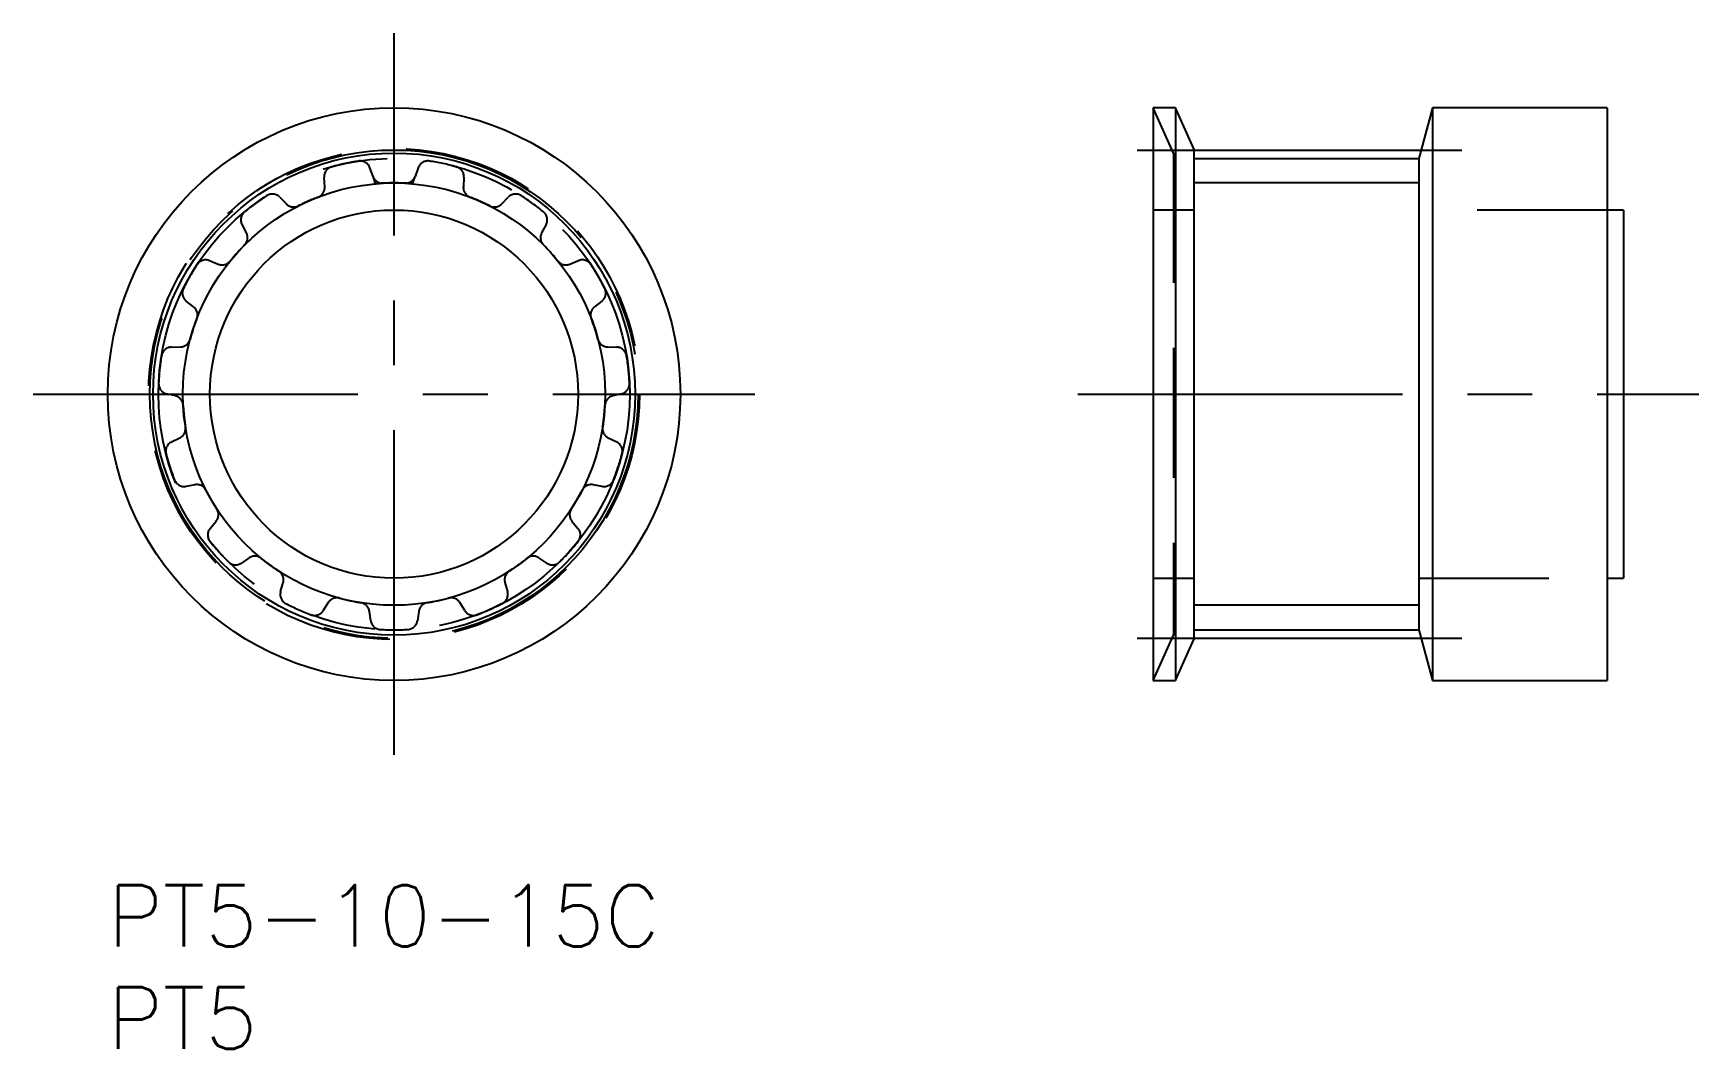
# Model space of a CAD drawing. Extents: x -3.6 to 77.8, y -8 to 41.6.
import ezdxf

# ---------------------------------------------------------------- set-up
doc = ezdxf.new("R2010")
doc.units = 0
doc.header["$LTSCALE"] = 0.5
for name, pattern in [('CENTER', [50.8, 31.75, -6.35, 6.35, -6.35]), ('DASHED', [19.05, 12.7, -6.35]), ('PHANTOM', [63.5, 31.75, -6.35, 6.35, -6.35, 6.35, -6.35])]:
    doc.linetypes.add(name, pattern=pattern)
for name, color, linetype in [('MSM_CENTER', 1, 'CENTER'), ('MSM_CONTINUOUS', 7, 'CONTINUOUS'), ('MSM_DASHED', 4, 'DASHED'), ('MSM_IMAGINARY', 6, 'PHANTOM'), ('MSM_NARROW', 5, 'CONTINUOUS'), ('MSM_PART_NUMBER', 7, 'CONTINUOUS')]:
    doc.layers.add(name, color=color, linetype=linetype)
doc.styles.get("Standard").update_dxf_attribs({"font": 'txt.shx', "height": 3, "bigfont": 'bigfont.shx'})

msp = doc.modelspace()

# ---------------------------------------------------------------- linework, layer by layer
at = {"layer": 'MSM_CENTER'}
for p, q in [((14, 6.36), (14, 41.64)), ((50.339, 35.935), (67.003, 35.935)), ((-3.64, 24), (31.64, 24)), ((47.436, 24), (77.796, 24)), ((50.339, 12.065), (67.003, 12.065))]:
    msp.add_line(p, q, dxfattribs=at)
msp.add_circle((14, 24), 11.935, dxfattribs=at)
at = {"layer": 'MSM_CONTINUOUS'}
for p, q in [((52.213, 38), (51.116, 38)), ((51.116, 38), (51.116, 10)), ((53.116, 36), (52.213, 38)), ((52.213, 38), (52.213, 10)), ((64.779, 38), (64.116, 35.525)), ((73.316, 38), (64.779, 38)), ((64.779, 38), (64.779, 10)), ((73.316, 38), (73.316, 10)), ((53.116, 36), (53.116, 12)), ((53.116, 35.525), (64.116, 35.525)), ((64.116, 35.525), (64.116, 12.475)), ((74.116, 33), (73.316, 33)), ((74.116, 33), (74.116, 15)), ((73.316, 15), (74.116, 15)), ((53.116, 12.475), (64.116, 12.475)), ((64.116, 12.475), (64.779, 10)), ((52.213, 10), (53.116, 12)), ((51.116, 10), (52.213, 10)), ((64.779, 10), (73.316, 10))]:
    msp.add_line(p, q, dxfattribs=at)
for radius in [14, 11.785, 9]:
    msp.add_circle((14, 24), radius, dxfattribs=at)
at = {"layer": 'MSM_DASHED'}
for p, q in [((52.116, 35.785), (51.116, 38)), ((12.971, 34.64), (12.814, 35.071)), ((15.186, 35.071), (15.029, 34.64)), ((52.116, 35.785), (52.116, 12.215)), ((10.612, 34.138), (10.58, 34.596)), ((17.42, 34.596), (17.388, 34.138)), ((8.414, 33.632), (8.733, 33.301)), ((19.267, 33.301), (19.586, 33.632)), ((53.116, 33), (51.116, 33)), ((73.316, 33), (64.116, 33)), ((6.782, 31.884), (6.566, 32.289)), ((21.434, 32.289), (21.218, 31.884)), ((4.979, 30.527), (5.405, 30.355)), ((22.595, 30.355), (23.021, 30.527)), ((4.199, 28.266), (3.837, 28.549)), ((24.163, 28.549), (23.801, 28.266)), ((3.104, 26.293), (3.563, 26.309)), ((24.437, 26.309), (24.896, 26.293)), ((3.311, 23.911), (2.866, 24.022)), ((25.134, 24.022), (24.689, 23.911)), ((3.114, 21.663), (3.526, 21.865)), ((24.474, 21.865), (24.886, 21.663)), ((4.271, 19.571), (3.819, 19.491)), ((24.181, 19.491), (23.729, 19.571)), ((5.005, 17.438), (5.3, 17.789)), ((22.7, 17.789), (22.995, 17.438)), ((6.914, 15.997), (6.533, 15.74)), ((21.467, 15.74), (21.086, 15.997)), ((8.452, 14.346), (8.579, 14.788)), ((19.421, 14.788), (19.548, 14.346)), ((51.116, 15), (53.116, 15)), ((64.116, 15), (73.316, 15)), ((10.782, 13.807), (10.538, 13.417)), ((12.858, 12.924), (12.794, 13.379)), ((15.206, 13.379), (15.142, 12.924)), ((17.462, 13.417), (17.218, 13.807)), ((51.116, 10), (52.116, 12.215))]:
    msp.add_line(p, q, dxfattribs=at)
msp.add_circle((14, 24), 12, dxfattribs=at)
for centre, radius, start, end in [((11.079, 34.631), 0.5, 105.363, 184), ((14, 24), 11.525, 98.637, 105.363), ((12.344, 34.9), 0.5, 20, 98.637), ((15.656, 34.9), 0.5, 81.363, 160), ((14, 24), 11.525, 74.637, 81.363), ((16.921, 34.631), 0.5, 356, 74.637), ((13.441, 34.811), 0.5, 200, 272.95976), ((14, 24), 10.325, 87.04024, 92.95976), ((14.559, 34.811), 0.5, 267.04024, 340), ((14, 24), 11.525, 122.637, 129.363), ((8.054, 33.284), 0.5, 44, 122.637), ((14, 24), 10.325, 111.04024, 116.95976), ((10.114, 34.103), 0.5, 291.04024, 4), ((17.886, 34.103), 0.5, 176, 248.95976), ((14, 24), 10.325, 63.04024, 68.95976), ((19.946, 33.284), 0.5, 57.363, 136), ((14, 24), 11.525, 50.637, 57.363), ((7.008, 32.524), 0.5, 129.363, 208), ((9.092, 33.649), 0.5, 224, 296.95976), ((18.908, 33.649), 0.5, 243.04024, 316), ((20.992, 32.524), 0.5, 332, 50.637), ((6.34, 31.649), 0.5, 315.04024, 28), ((21.66, 31.649), 0.5, 152, 224.95976), ((14, 24), 10.325, 135.04024, 140.95976), ((14, 24), 10.325, 39.04024, 44.95976), ((14, 24), 11.525, 146.637, 153.363), ((4.792, 30.063), 0.5, 68, 146.637), ((5.592, 30.818), 0.5, 248, 320.95976), ((22.408, 30.818), 0.5, 219.04024, 292), ((23.208, 30.063), 0.5, 33.363, 112), ((14, 24), 11.525, 26.637, 33.363), ((4.145, 28.943), 0.5, 153.363, 232), ((23.855, 28.943), 0.5, 308, 26.637), ((14, 24), 10.325, 159.04024, 164.95976), ((3.891, 27.872), 0.5, 339.04024, 52), ((24.109, 27.872), 0.5, 128, 200.95976), ((14, 24), 10.325, 15.04024, 20.95976), ((3.122, 25.794), 0.5, 92, 170.637), ((3.546, 26.809), 0.5, 272, 344.95976), ((24.454, 26.809), 0.5, 195.04024, 268), ((24.878, 25.794), 0.5, 9.363, 88), ((14, 24), 11.525, 170.637, 177.363), ((14, 24), 11.525, 2.637, 9.363), ((2.987, 24.507), 0.5, 177.363, 256), ((25.013, 24.507), 0.5, 284, 2.637), ((3.19, 23.426), 0.5, 3.04024, 76), ((24.81, 23.426), 0.5, 104, 176.95976), ((14, 24), 10.325, 183.04024, 188.95976), ((14, 24), 10.325, 351.04024, 356.95976), ((3.307, 22.314), 0.5, 296, 8.95976), ((24.693, 22.314), 0.5, 171.04024, 244), ((3.333, 21.214), 0.5, 116, 194.637), ((24.667, 21.214), 0.5, 345.363, 64), ((14, 24), 11.525, 194.637, 201.363), ((14, 24), 11.525, 338.637, 345.363), ((3.733, 19.984), 0.5, 201.363, 280), ((4.358, 19.079), 0.5, 27.04024, 100), ((23.642, 19.079), 0.5, 80, 152.95976), ((24.267, 19.984), 0.5, 260, 338.637), ((14, 24), 10.325, 207.04024, 212.95976), ((14, 24), 10.325, 327.04024, 332.95976), ((4.917, 18.111), 0.5, 320, 32.95976), ((23.083, 18.111), 0.5, 147.04024, 220), ((5.388, 17.116), 0.5, 140, 218.637), ((22.612, 17.116), 0.5, 321.363, 40), ((14, 24), 11.525, 218.637, 225.363), ((14, 24), 11.525, 314.637, 321.363), ((6.254, 16.155), 0.5, 225.363, 304), ((7.194, 15.583), 0.5, 51.04024, 124), ((14, 24), 10.325, 231.04024, 236.95976), ((14, 24), 10.325, 303.04024, 308.95976), ((20.806, 15.583), 0.5, 56, 128.95976), ((21.746, 16.155), 0.5, 236, 314.637), ((8.098, 14.926), 0.5, 344, 56.95976), ((19.902, 14.926), 0.5, 123.04024, 196), ((8.933, 14.209), 0.5, 164, 242.637), ((11.206, 13.542), 0.5, 75.04024, 148), ((14, 24), 10.325, 255.04024, 260.95976), ((14, 24), 10.325, 279.04024, 284.95976), ((16.794, 13.542), 0.5, 32, 104.95976), ((19.067, 14.209), 0.5, 297.363, 16), ((14, 24), 11.525, 242.637, 249.363), ((10.114, 13.682), 0.5, 249.363, 328), ((12.299, 13.309), 0.5, 8, 80.95976), ((15.701, 13.309), 0.5, 99.04024, 172), ((17.886, 13.682), 0.5, 212, 290.637), ((14, 24), 11.525, 290.637, 297.363), ((13.353, 12.994), 0.5, 188, 266.637), ((14, 24), 11.525, 266.637, 273.363), ((14.647, 12.994), 0.5, 273.363, 352)]:
    msp.add_arc(centre, radius, start, end, dxfattribs=at)
at = {"layer": 'MSM_IMAGINARY'}
msp.add_circle((14, 24), 11.525, dxfattribs=at)
at = {"layer": 'MSM_NARROW'}
for p, q in [((13.1, 34.286), (12.971, 34.64)), ((14.9, 34.286), (15.029, 34.64)), ((64.116, 34.325), (53.116, 34.325)), ((64.116, 13.675), (53.116, 13.675))]:
    msp.add_line(p, q, dxfattribs=at)
msp.add_circle((14, 24), 10.325, dxfattribs=at)
for start, end in [(92.95976, 95.00065), (84.99935, 87.04024)]:
    msp.add_arc((14, 24), 10.325, start, end, dxfattribs=at)

# ---------------------------------------------------------------- texts
at = {"layer": 'MSM_PART_NUMBER'}
for s, p in [('PT5-10-15C', (0, -3)), ('PT5', (0, -8))]:
    msp.add_text(s, height=3, dxfattribs=at).set_placement(p)

doc.saveas('drawing.dxf')
